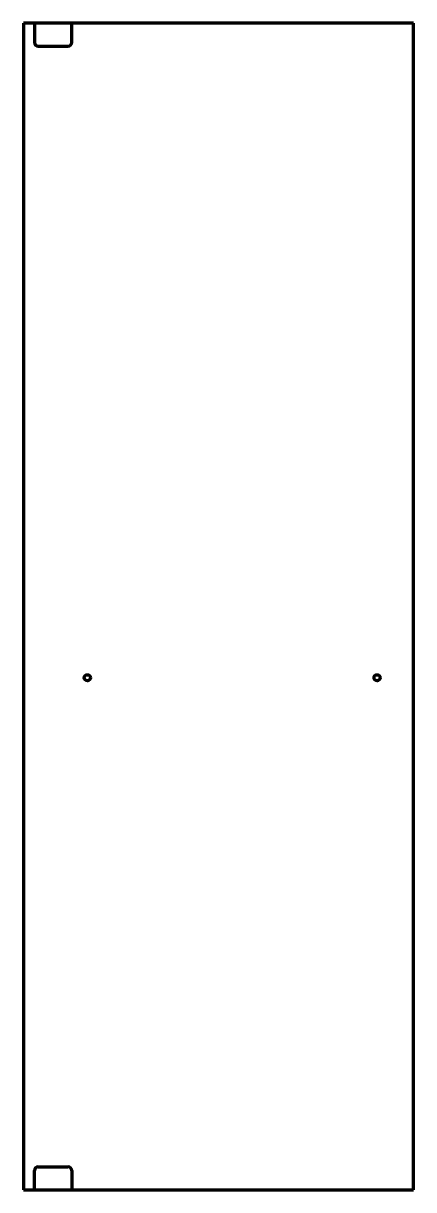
# Model space of a CAD drawing. Header units: inches. Extents: x 0 to 32, y 0 to 95.7.
import ezdxf

# ---------------------------------------------------------------- set-up
doc = ezdxf.new("R2010")
doc.units = ezdxf.units.IN
doc.header["$MEASUREMENT"] = 0
doc.layers.add('1', color=7, linetype='Continuous')

msp = doc.modelspace()

# ---------------------------------------------------------------- linework, layer by layer
at = {"color": 7, "lineweight": 90}
for p, q in [((0, 95.6875), (0, 0)), ((32, 95.6875), (0, 95.6875)), ((32, 0), (32, 95.6875)), ((0, 0), (32, 0))]:
    msp.add_line(p, q, dxfattribs=at)
at = {"layer": '1', "color": 7, "lineweight": 90}
for p, q in [((0.90625, 95.6875), (0.90625, 94.125)), ((3.96875, 94.125), (3.96875, 95.6875)), ((1.21875, 93.8125), (3.65625, 93.8125)), ((0.90625, 0), (0.90625, 1.5625)), ((1.21875, 1.875), (3.65625, 1.875)), ((3.96875, 1.5625), (3.96875, 0))]:
    msp.add_line(p, q, dxfattribs=at)
at = {"layer": '1', "color": 1, "lineweight": 90}
for centre in [(5.25, 42), (29, 42)]:
    msp.add_circle(centre, 0.25, dxfattribs=at)
at = {"layer": '1', "color": 7, "lineweight": 90}
for centre, start, end in [((1.21875, 94.125), 180, 270), ((3.65625, 94.125), 270, 360), ((1.21875, 1.5625), 90, 180), ((3.65625, 1.5625), 0, 90)]:
    msp.add_arc(centre, 0.3125, start, end, dxfattribs=at)

doc.saveas('drawing.dxf')
